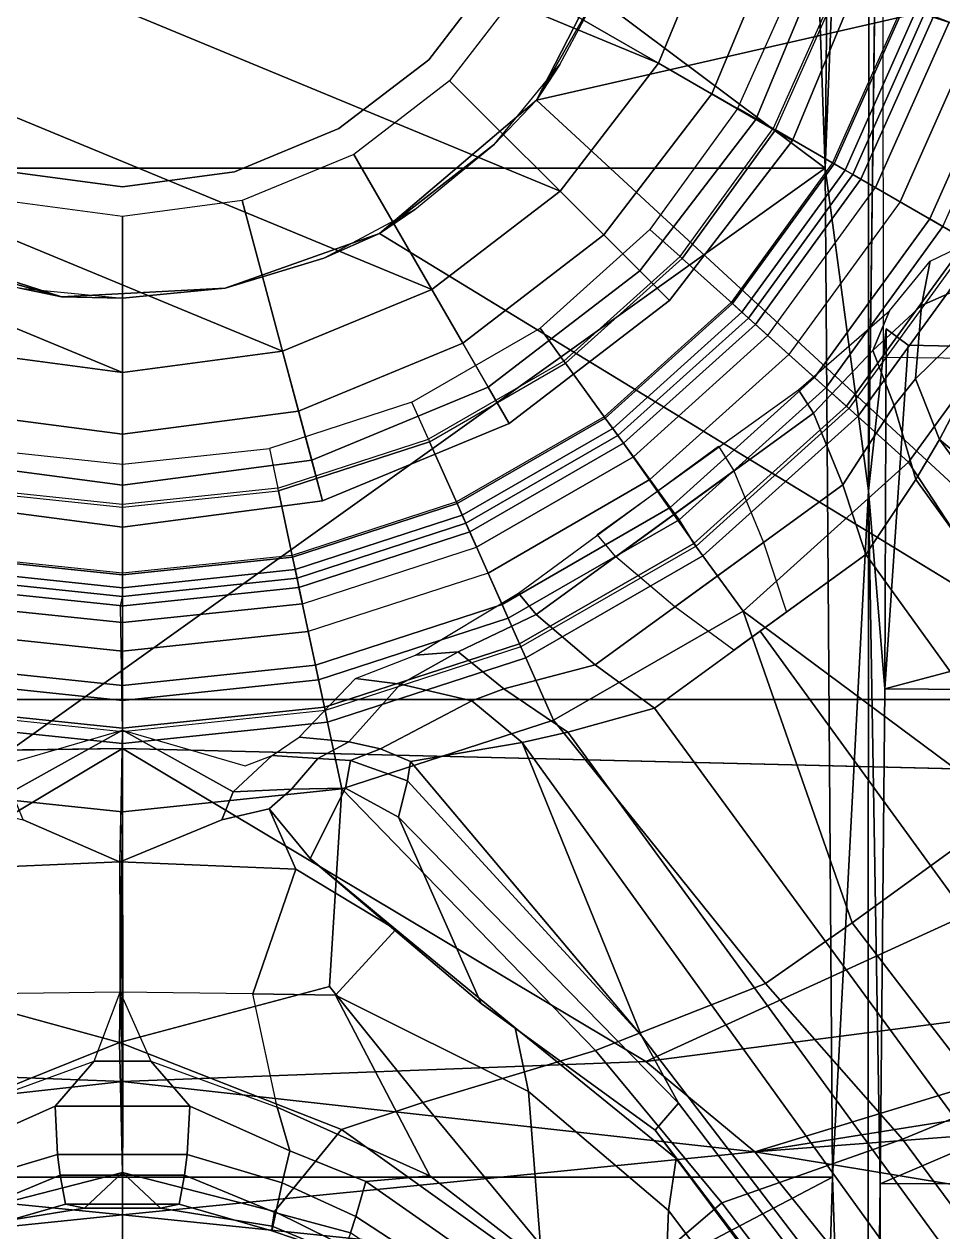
# Model space of a CAD drawing. Extents: x -14.5 to 14.5, y -12.2 to 16.5.
# Drawn here: x -0.133 to 1.108, y -1.997 to -0.365 of the extents above; entities that cross this region are included whole.
import ezdxf

# ---------------------------------------------------------------- set-up
doc = ezdxf.new("R2010")
doc.units = 0
doc.header["$MEASUREMENT"] = 0
for name, color, linetype in [('BASE', 253, 'Continuous'), ('FABRIC', 80, 'Continuous'), ('SEAT-CHASSIS', 253, 'Continuous'), ('SEAT-FRAME', 253, 'Continuous'), ('SHAFT', 253, 'Continuous')]:
    doc.layers.add(name, color=color, linetype=linetype)

msp = doc.modelspace()

# ---------------------------------------------------------------- linework, layer by layer
at = {"layer": 'BASE'}
for points in [[(1.3138, -0.139, 6.4892), (1.2564, -0.4082, 6.4892), (1.0948, -0.3557, 1.6194), (1.1446, -0.1212, 1.6194)], [(0.9125, -0.2965, 1.7922), (0.9646, -0.3134, 1.7922), (0.8787, -0.5063, 1.7922), (0.8313, -0.4789, 1.7922)], [(0.8787, -0.5063, 1.7922), (0.8819, -0.5081, 1.5791), (0.9681, -0.3146, 1.5791), (0.9646, -0.3134, 1.7922)], [(0.9681, -0.3146, 1.5791), (1.0551, -0.3428, 1.5791), (0.9611, -0.5539, 1.5791), (0.8819, -0.5081, 1.5791)], [(1.0725, -0.3457, 8.618), (1.0539, -0.3396, 8.5707), (0.959, -0.5527, 8.5707), (0.976, -0.5625, 8.618)], [(0.9863, -0.5684, 1.5908), (0.9611, -0.5539, 1.5791), (1.0551, -0.3428, 1.5791), (1.0827, -0.3518, 1.5908)], [(1.1164, -0.3627, 8.6376), (1.0725, -0.3457, 8.618), (0.976, -0.5625, 8.618), (1.0169, -0.5861, 8.6376)], [(0.9973, -0.5747, 1.6194), (0.9863, -0.5684, 1.5908), (1.0827, -0.3518, 1.5908), (1.0948, -0.3557, 1.6194)], [(0.9973, -0.5747, 1.6194), (1.0948, -0.3557, 1.6194), (1.2564, -0.4082, 6.4892), (1.1446, -0.6598, 6.4892)], [(1.1528, -0.3746, 8.6376), (1.1164, -0.3627, 8.6376), (1.0169, -0.5861, 8.6376), (1.0501, -0.6052, 8.6376)], [(1.1528, -0.3746, 8.6376), (1.0501, -0.6052, 8.6376), (1.0903, -0.6284, 8.6188), (1.1969, -0.3889, 8.6188)], [(1.1969, -0.3889, 8.6188), (1.0903, -0.6284, 8.6188), (1.1079, -0.6386, 8.5731), (1.2163, -0.3952, 8.5731)], [(0.8787, -0.5063, 1.7922), (0.8313, -0.4789, 1.7922), (0.7123, -0.6426, 1.7922), (0.753, -0.6792, 1.7922)], [(0.7558, -0.6817, 1.5791), (0.753, -0.6792, 1.7922), (0.8787, -0.5063, 1.7922), (0.8819, -0.5081, 1.5791)], [(0.9611, -0.5539, 1.5791), (0.8238, -0.7429, 1.5791), (0.7558, -0.6817, 1.5791), (0.8819, -0.5081, 1.5791)], [(0.976, -0.5625, 8.618), (0.959, -0.5527, 8.5707), (0.822, -0.7413, 8.5707), (0.8365, -0.7544, 8.618)], [(0.8453, -0.7623, 1.5908), (0.8238, -0.7429, 1.5791), (0.9611, -0.5539, 1.5791), (0.9863, -0.5684, 1.5908)], [(1.0169, -0.5861, 8.6376), (0.976, -0.5625, 8.618), (0.8365, -0.7544, 8.618), (0.8717, -0.7861, 8.6376)], [(0.8548, -0.7709, 1.6194), (0.8453, -0.7623, 1.5908), (0.9863, -0.5684, 1.5908), (0.9973, -0.5747, 1.6194)], [(0.9812, -0.8847, 6.4892), (0.8548, -0.7709, 1.6194), (0.9973, -0.5747, 1.6194), (1.1446, -0.6598, 6.4892)], [(1.0169, -0.5861, 8.6376), (1.0501, -0.6052, 8.6376), (0.9001, -0.8116, 8.6376), (0.8717, -0.7861, 8.6376)], [(1.0501, -0.6052, 8.6376), (0.9001, -0.8116, 8.6376), (0.9346, -0.8427, 8.6188), (1.0903, -0.6284, 8.6188)], [(1.0903, -0.6284, 8.6188), (0.9346, -0.8427, 8.6188), (0.9497, -0.8564, 8.5731), (1.1079, -0.6386, 8.5731)], [(0.7123, -0.6426, 1.7922), (0.753, -0.6792, 1.7922), (0.5961, -0.8205, 1.7922), (0.564, -0.7762, 1.7922)], [(1.1405, -0.6574, 7.4967), (1.1079, -0.6386, 8.5731), (0.9497, -0.8564, 8.5731), (0.9777, -0.8815, 7.4967)], [(1.0907, -0.6854, 4.4713), (1.1897, -0.6377, 5.9654), (1.1748, -0.7031, 5.8184), (1.0792, -0.7456, 4.5214)], [(1.1584, -0.6678, 7.4121), (1.1405, -0.6574, 7.4967), (0.9777, -0.8815, 7.4967), (0.9931, -0.8954, 7.4121)], [(1.2382, -0.7139, 7.2603), (1.1584, -0.6678, 7.4121), (0.9931, -0.8954, 7.4121), (1.0616, -0.957, 7.2603)], [(0.5961, -0.8205, 1.7922), (0.5983, -0.8235, 1.5791), (0.7558, -0.6817, 1.5791), (0.753, -0.6792, 1.7922)], [(0.7558, -0.6817, 1.5791), (0.8238, -0.7429, 1.5791), (0.6521, -0.8975, 1.5791), (0.5983, -0.8235, 1.5791)], [(1.0135, -0.8062, 4.3258), (1.0358, -0.7525, 4.3248), (1.0907, -0.6854, 4.4713), (1.0792, -0.7456, 4.5214)], [(1.2382, -0.7139, 7.2603), (1.0616, -0.957, 7.2603), (1.3117, -1.3391, 7.1508), (1.4685, -1.149, 7.1126)], [(1.1748, -0.7031, 5.8184), (1.1708, -0.7468, 5.8356), (1.0709, -0.8444, 4.5476), (1.0792, -0.7456, 4.5214)], [(0.8365, -0.7544, 8.618), (0.822, -0.7413, 8.5707), (0.6507, -0.8956, 8.5707), (0.6622, -0.9114, 8.618)], [(0.6691, -0.921, 1.5908), (0.6521, -0.8975, 1.5791), (0.8238, -0.7429, 1.5791), (0.8453, -0.7623, 1.5908)], [(1.0792, -0.7456, 4.5214), (1.0709, -0.8444, 4.5476), (1.0423, -0.8803, 4.4426), (1.0135, -0.8062, 4.3258)], [(1.1744, -0.7906, 5.8318), (1.1035, -0.9263, 4.5663), (1.0709, -0.8444, 4.5476), (1.1708, -0.7468, 5.8356)], [(0.8717, -0.7861, 8.6376), (0.8365, -0.7544, 8.618), (0.6622, -0.9114, 8.618), (0.69, -0.9497, 8.6376)], [(0.6766, -0.9313, 1.6194), (0.6691, -0.921, 1.5908), (0.8453, -0.7623, 1.5908), (0.8548, -0.7709, 1.6194)], [(0.9132, -0.8591, 4.2047), (1.0358, -0.7525, 4.3248), (1.0135, -0.8062, 4.3258), (0.9331, -0.8908, 4.2679)], [(0.564, -0.7762, 1.7922), (0.5961, -0.8205, 1.7922), (0.4133, -0.9261, 1.7922), (0.391, -0.8761, 1.7922)], [(0.6766, -0.9313, 1.6194), (0.8548, -0.7709, 1.6194), (0.9812, -0.8847, 6.4892), (0.7746, -1.0706, 6.4892)], [(0.9001, -0.8116, 8.6376), (0.8717, -0.7861, 8.6376), (0.69, -0.9497, 8.6376), (0.7124, -0.9806, 8.6376)], [(1.4306, -1.2019, 6.0103), (1.1035, -0.9263, 4.5663), (1.1744, -0.7906, 5.8318), (1.3025, -0.9963, 5.9211)], [(0.9001, -0.8116, 8.6376), (0.7124, -0.9806, 8.6376), (0.7397, -1.0182, 8.6188), (0.9346, -0.8427, 8.6188)], [(1.0423, -0.8803, 4.4426), (0.9731, -0.9875, 4.3635), (0.9331, -0.8908, 4.2679), (1.0135, -0.8062, 4.3258)], [(0.4133, -0.9261, 1.7922), (0.4148, -0.9295, 1.5791), (0.5983, -0.8235, 1.5791), (0.5961, -0.8205, 1.7922)], [(0.5983, -0.8235, 1.5791), (0.6521, -0.8975, 1.5791), (0.452, -1.013, 1.5791), (0.4148, -0.9295, 1.5791)], [(0.9346, -0.8427, 8.6188), (0.7397, -1.0182, 8.6188), (0.7517, -1.0347, 8.5731), (0.9497, -0.8564, 8.5731)], [(1.0713, -0.9806, 4.4404), (1.0423, -0.8803, 4.4426), (1.0709, -0.8444, 4.5476), (1.1035, -0.9263, 4.5663)], [(0.9132, -0.8591, 4.2047), (0.9331, -0.8908, 4.2679), (0.6662, -1.0847, 4.2679), (0.6411, -1.0545, 4.2047)], [(0.9497, -0.8564, 8.5731), (0.7517, -1.0347, 8.5731), (0.7718, -1.0668, 7.4967), (0.9777, -0.8815, 7.4967)], [(0.4133, -0.9261, 1.7922), (0.391, -0.8761, 1.7922), (0.1986, -0.9386, 1.7922), (0.21, -0.9921, 1.7922)], [(0.9731, -0.9875, 4.3635), (1.0423, -0.8803, 4.4426), (1.0713, -0.9806, 4.4404), (1.004, -1.0816, 4.3723)], [(0.6507, -0.8956, 8.5707), (0.451, -1.0108, 8.5707), (0.459, -1.0287, 8.618), (0.6622, -0.9114, 8.618)], [(0.6662, -1.0847, 4.2679), (0.9331, -0.8908, 4.2679), (0.9731, -0.9875, 4.3635), (0.7458, -1.1526, 4.3635)], [(0.9931, -0.8954, 7.4121), (0.9777, -0.8815, 7.4967), (0.7718, -1.0668, 7.4967), (0.784, -1.0836, 7.4121)], [(1.0616, -0.957, 7.2603), (0.9931, -0.8954, 7.4121), (0.784, -1.0836, 7.4121), (0.8382, -1.1582, 7.2603)], [(0.4638, -1.0395, 1.5908), (0.452, -1.013, 1.5791), (0.6521, -0.8975, 1.5791), (0.6691, -0.921, 1.5908)], [(0.6622, -0.9114, 8.618), (0.459, -1.0287, 8.618), (0.4782, -1.0719, 8.6376), (0.69, -0.9497, 8.6376)], [(0.2107, -0.9958, 1.5791), (0.21, -0.9921, 1.7922), (0.4133, -0.9261, 1.7922), (0.4148, -0.9295, 1.5791)], [(0.2107, -0.9958, 1.5791), (0.4148, -0.9295, 1.5791), (0.452, -1.013, 1.5791), (0.2298, -1.0852, 1.5791)], [(0.469, -1.0512, 1.6194), (0.4638, -1.0395, 1.5908), (0.6691, -0.921, 1.5908), (0.6766, -0.9313, 1.6194)], [(1.1035, -0.9263, 4.5663), (8.0242, -10.3827, 3.4417), (7.8863, -10.4, 3.356), (1.0713, -0.9806, 4.4404)], [(1.1035, -0.9263, 4.5663), (1.4306, -1.2019, 6.0103), (6.5103, -8.5689, 4.2331), (8.0242, -10.3827, 3.4417)], [(0, -0.9595, 1.7922), (0, -1.0142, 1.7922), (-0.21, -0.9921, 1.7922), (-0.1986, -0.9386, 1.7922)], [(0.1986, -0.9386, 1.7922), (0.21, -0.9921, 1.7922), (0, -1.0142, 1.7922), (0, -0.9595, 1.7922)], [(0.7746, -1.0706, 6.4892), (0.5382, -1.2065, 6.4892), (0.469, -1.0512, 1.6194), (0.6766, -0.9313, 1.6194)], [(0.8048, -0.9356, 4.2047), (0.8257, -0.9688, 4.2679), (0.5589, -1.1627, 4.2679), (0.5349, -1.134, 4.2047)], [(0.7124, -0.9806, 8.6376), (0.69, -0.9497, 8.6376), (0.4782, -1.0719, 8.6376), (0.4938, -1.1068, 8.6376)], [(1.3117, -1.3391, 7.1508), (1.0616, -0.957, 7.2603), (0.8382, -1.1582, 7.2603), (1.1976, -1.4252, 7.1668)], [(0.8657, -1.0655, 4.3635), (0.6385, -1.2306, 4.3635), (0.5589, -1.1627, 4.2679), (0.8257, -0.9688, 4.2679)], [(-0.21, -0.9921, 1.7922), (-0.2107, -0.9958, 1.5791), (0, -1.0179, 1.5791), (0, -1.0142, 1.7922)], [(0, -1.0142, 1.7922), (0, -1.0179, 1.5791), (0.2107, -0.9958, 1.5791), (0.21, -0.9921, 1.7922)], [(0.7397, -1.0182, 8.6188), (0.7124, -0.9806, 8.6376), (0.4938, -1.1068, 8.6376), (0.5127, -1.1493, 8.6188)], [(0.9731, -0.9875, 4.3635), (1.004, -1.0816, 4.3723), (0.8258, -1.2111, 4.3723), (0.7458, -1.1526, 4.3635)], [(1.004, -1.0816, 4.3723), (1.0713, -0.9806, 4.4404), (7.8863, -10.4, 3.356), (7.7665, -10.4674, 3.3008)], [(0, -1.0179, 1.5791), (0, -1.1094, 1.5791), (-0.2298, -1.0852, 1.5791), (-0.2107, -0.9958, 1.5791)], [(0.2107, -0.9958, 1.5791), (0.2298, -1.0852, 1.5791), (0, -1.1094, 1.5791), (0, -1.0179, 1.5791)], [(0.451, -1.0108, 8.5707), (0.2293, -1.0829, 8.5707), (0.2333, -1.102, 8.618), (0.459, -1.0287, 8.618)], [(0.2358, -1.1136, 1.5908), (0.2298, -1.0852, 1.5791), (0.452, -1.013, 1.5791), (0.4638, -1.0395, 1.5908)], [(0.7517, -1.0347, 8.5731), (0.7397, -1.0182, 8.6188), (0.5127, -1.1493, 8.6188), (0.521, -1.1679, 8.5731)], [(0.459, -1.0287, 8.618), (0.2333, -1.102, 8.618), (0.2432, -1.1483, 8.6376), (0.4782, -1.0719, 8.6376)], [(0.2384, -1.1261, 1.6194), (0.2358, -1.1136, 1.5908), (0.4638, -1.0395, 1.5908), (0.469, -1.0512, 1.6194)], [(0.5362, -1.2022, 7.4967), (0.7718, -1.0668, 7.4967), (0.7517, -1.0347, 8.5731), (0.521, -1.1679, 8.5731)], [(0.2738, -1.2924, 6.4892), (0.2384, -1.1261, 1.6194), (0.469, -1.0512, 1.6194), (0.5382, -1.2065, 6.4892)], [(0.4782, -1.0719, 8.6376), (0.4938, -1.1068, 8.6376), (0.2511, -1.1857, 8.6376), (0.2432, -1.1483, 8.6376)], [(0.784, -1.0836, 7.4121), (0.7718, -1.0668, 7.4967), (0.5362, -1.2022, 7.4967), (0.5447, -1.2211, 7.4121)], [(0.8657, -1.0655, 4.3635), (0.8967, -1.1596, 4.3723), (0.7184, -1.2891, 4.3723), (0.6385, -1.2306, 4.3635)], [(-0.2358, -1.1136, 1.5908), (-0.2298, -1.0852, 1.5791), (0, -1.1094, 1.5791), (0, -1.1384, 1.5908)], [(0, -1.1268, 8.618), (0, -1.107, 8.5707), (-0.2293, -1.0829, 8.5707), (-0.2333, -1.102, 8.618)], [(0.2293, -1.0829, 8.5707), (0, -1.107, 8.5707), (0, -1.1268, 8.618), (0.2333, -1.102, 8.618)], [(0, -1.1384, 1.5908), (0, -1.1094, 1.5791), (0.2298, -1.0852, 1.5791), (0.2358, -1.1136, 1.5908)], [(0.8382, -1.1582, 7.2603), (0.784, -1.0836, 7.4121), (0.5447, -1.2211, 7.4121), (0.5822, -1.3054, 7.2603)], [(1.004, -1.0816, 4.3723), (7.7665, -10.4674, 3.3008), (7.6639, -10.5484, 3.2861), (0.8612, -1.1854, 4.3723)], [(0, -1.1738, 8.6376), (0, -1.1268, 8.618), (-0.2333, -1.102, 8.618), (-0.2432, -1.1483, 8.6376)], [(0.2333, -1.102, 8.618), (0, -1.1268, 8.618), (0, -1.1738, 8.6376), (0.2432, -1.1483, 8.6376)], [(0.5127, -1.1493, 8.6188), (0.4938, -1.1068, 8.6376), (0.2511, -1.1857, 8.6376), (0.2608, -1.2311, 8.6188)], [(-0.2384, -1.1261, 1.6194), (-0.2358, -1.1136, 1.5908), (0, -1.1384, 1.5908), (0, -1.1511, 1.6194)], [(-0.0026, -1.1514, 1.6194), (0, -1.1384, 1.5908), (0.2358, -1.1136, 1.5908), (0.2384, -1.1261, 1.6194)], [(-0.2384, -1.1261, 1.6194), (0, -1.1511, 1.6194), (0, -1.3211, 6.4892), (-0.2738, -1.2924, 6.4892)], [(0.2738, -1.2924, 6.4892), (0, -1.3211, 6.4892), (-0.0026, -1.1514, 1.6194), (0.2384, -1.1261, 1.6194)], [(0.5589, -1.1627, 4.2679), (0.4535, -1.213, 4.3258), (0.3956, -1.2176, 4.3248), (0.5349, -1.134, 4.2047)], [(0, -1.2121, 8.6376), (0, -1.1738, 8.6376), (-0.2432, -1.1483, 8.6376), (-0.2511, -1.1857, 8.6376)], [(0.2511, -1.1857, 8.6376), (0.2432, -1.1483, 8.6376), (0, -1.1738, 8.6376), (0, -1.2121, 8.6376)], [(0.521, -1.1679, 8.5731), (0.5127, -1.1493, 8.6188), (0.2608, -1.2311, 8.6188), (0.265, -1.251, 8.5731)], [(0.9854, -1.5794, 7.1668), (0.8382, -1.1582, 7.2603), (0.5822, -1.3054, 7.2603), (0.8683, -1.6613, 7.1508)], [(0.8382, -1.1582, 7.2603), (0.9854, -1.5794, 7.1668), (1.1976, -1.4252, 7.1668), (0.8382, -1.1582, 7.2603)], [(0.5362, -1.2022, 7.4967), (0.521, -1.1679, 8.5731), (0.265, -1.251, 8.5731), (0.2728, -1.2878, 7.4967)], [(0.4535, -1.213, 4.3258), (0.5589, -1.1627, 4.2679), (0.6385, -1.2306, 4.3635), (0.5151, -1.2633, 4.4426)], [(0, -1.2121, 8.6376), (-0.2511, -1.1857, 8.6376), (-0.2608, -1.2311, 8.6188), (0, -1.2585, 8.6188)], [(0.2608, -1.2311, 8.6188), (0.2511, -1.1857, 8.6376), (0, -1.2121, 8.6376), (0, -1.2585, 8.6188)], [(0.8612, -1.1854, 4.3723), (7.6639, -10.5484, 3.2861), (7.5551, -10.621, 3.3008), (0.7184, -1.2891, 4.3723)], [(0.5447, -1.2211, 7.4121), (0.5362, -1.2022, 7.4967), (0.2728, -1.2878, 7.4967), (0.2771, -1.3081, 7.4121)], [(0.5822, -1.3054, 7.2603), (0.5447, -1.2211, 7.4121), (0.2771, -1.3081, 7.4121), (0.2963, -1.3982, 7.2603)], [(0.3756, -1.2568, 4.5214), (0.3148, -1.2491, 4.4713), (0.3956, -1.2176, 4.3248), (0.4535, -1.213, 4.3258)], [(0.4535, -1.213, 4.3258), (0.5151, -1.2633, 4.4426), (0.4721, -1.2794, 4.5476), (0.3756, -1.2568, 4.5214)], [(0, -1.2585, 8.6188), (-0.2608, -1.2311, 8.6188), (-0.265, -1.251, 8.5731), (0, -1.2789, 8.5731)], [(0.265, -1.251, 8.5731), (0.2608, -1.2311, 8.6188), (0, -1.2585, 8.6188), (0, -1.2789, 8.5731)], [(0.7184, -1.2891, 4.3723), (0.6016, -1.3219, 4.4404), (0.5151, -1.2633, 4.4426), (0.6385, -1.2306, 4.3635)], [(0, -1.2789, 8.5731), (-0.265, -1.251, 8.5731), (-0.2728, -1.2878, 7.4967), (0, -1.3165, 7.4967)], [(0, -1.3165, 7.4967), (0.2728, -1.2878, 7.4967), (0.265, -1.251, 8.5731), (0, -1.2789, 8.5731)], [(0.3756, -1.2568, 4.5214), (0.3056, -1.3346, 5.8184), (0.2389, -1.3285, 5.9654), (0.3148, -1.2491, 4.4713)], [(0.3756, -1.2568, 4.5214), (0.4721, -1.2794, 4.5476), (0.3484, -1.3442, 5.8356), (0.3056, -1.3346, 5.8184)], [(0.54, -1.3357, 4.5663), (0.4721, -1.2794, 4.5476), (0.5151, -1.2633, 4.4426), (0.6016, -1.3219, 4.4404)], [(0, -1.3372, 7.4121), (0, -1.3165, 7.4967), (-0.2728, -1.2878, 7.4967), (-0.2771, -1.3081, 7.4121)], [(0.2771, -1.3081, 7.4121), (0.2728, -1.2878, 7.4967), (0, -1.3165, 7.4967), (0, -1.3372, 7.4121)], [(0.3484, -1.3442, 5.8356), (0.4721, -1.2794, 4.5476), (0.54, -1.3357, 4.5663), (0.389, -1.3613, 5.8318)], [(0.6016, -1.3219, 4.4404), (0.7184, -1.2891, 4.3723), (7.5551, -10.621, 3.3008), (7.454, -10.7141, 3.356)], [(-0.2771, -1.3081, 7.4121), (-0.2963, -1.3982, 7.2603), (0, -1.4294, 7.2603), (0, -1.3372, 7.4121)], [(0, -1.3191, 6.4326), (-0.1495, -1.4023, 6.4998), (-0.2022, -1.3531, 6.3257), (-0.1657, -1.367, 6.3886)], [(-0.0041, -1.4968, 6.6877), (-0.1341, -1.44, 6.5743), (-0.1495, -1.4023, 6.4998), (0, -1.3191, 6.4326)], [(0, -1.3191, 6.4326), (0.1495, -1.4023, 6.4998), (0.1341, -1.44, 6.5743), (-0.0028, -1.4968, 6.6877)], [(0.2963, -1.3982, 7.2603), (0.2771, -1.3081, 7.4121), (0, -1.3372, 7.4121), (0, -1.4294, 7.2603)], [(0.1657, -1.367, 6.3886), (0.2022, -1.3531, 6.3257), (0.1495, -1.4023, 6.4998), (0, -1.3191, 6.4326)], [(0.639, -1.7517, 7.1126), (0.8683, -1.6613, 7.1508), (0.5822, -1.3054, 7.2603), (0.2963, -1.3982, 7.2603)], [(0.2638, -1.3571, 6.243), (0.2022, -1.3531, 6.3257), (0.2389, -1.3285, 5.9654), (0.3056, -1.3346, 5.8184)], [(0.2638, -1.3571, 6.243), (0.3056, -1.3346, 5.8184), (0.3484, -1.3442, 5.8356), (0.308, -1.3598, 6.2121)], [(0.545, -1.5466, 5.9211), (0.389, -1.3613, 5.8318), (0.54, -1.3357, 4.5663), (0.701, -1.732, 6.0103)], [(0.6016, -1.3219, 4.4404), (7.454, -10.7141, 3.356), (7.395, -10.8399, 3.4417), (0.54, -1.3357, 4.5663)], [(0.701, -1.732, 6.0103), (0.54, -1.3357, 4.5663), (7.395, -10.8399, 3.4417), (6.1377, -8.8396, 4.2331)], [(0.2022, -1.3531, 6.3257), (0.2638, -1.3571, 6.243), (0.2285, -1.3985, 6.4631), (0.1495, -1.4023, 6.4998)], [(0.3849, -1.3875, 6.148), (0.308, -1.3598, 6.2121), (0.3484, -1.3442, 5.8356), (0.389, -1.3613, 5.8318)], [(0.308, -1.3598, 6.2121), (0.3014, -1.3974, 6.406), (0.2285, -1.3985, 6.4631), (0.2638, -1.3571, 6.243)], [(0.308, -1.3598, 6.2121), (0.3849, -1.3875, 6.148), (0.3729, -1.4365, 6.3801), (0.3014, -1.3974, 6.406)], [(0.701, -1.732, 6.0103), (0.3849, -1.3875, 6.148), (0.389, -1.3613, 5.8318)], [(0, -1.4294, 7.2603), (-0.2963, -1.3982, 7.2603), (-0.2799, -1.6651, 7.1224), (-0.0041, -1.7407, 7.0608)], [(-0.0041, -1.7407, 7.0608), (0.2799, -1.6651, 7.1224), (0.2963, -1.3982, 7.2603), (0, -1.4294, 7.2603)], [(0.1341, -1.44, 6.5743), (0.1495, -1.4023, 6.4998), (0.2285, -1.3985, 6.4631), (0.1984, -1.4252, 6.5287)], [(0.1984, -1.4252, 6.5287), (0.2285, -1.3985, 6.4631), (0.3014, -1.3974, 6.406), (0.2537, -1.4925, 6.5611)], [(0.3729, -1.4365, 6.3801), (0.4844, -1.6882, 6.4327), (0.2537, -1.4925, 6.5611), (0.3014, -1.3974, 6.406)], [(0.639, -1.7517, 7.1126), (0.2963, -1.3982, 7.2603), (0.2799, -1.6651, 7.1224), (0.4055, -1.822, 7.0473)], [(0.701, -1.732, 6.0103), (0.7511, -1.8229, 6.2321), (0.3729, -1.4365, 6.3801), (0.3849, -1.3875, 6.148)], [(-0.0041, -1.4968, 6.6877), (-0.2344, -1.5069, 6.6622), (-0.1984, -1.4252, 6.5287), (-0.1341, -1.44, 6.5743)], [(0.1341, -1.44, 6.5743), (0.1984, -1.4252, 6.5287), (0.2344, -1.5069, 6.6622), (-0.0028, -1.4968, 6.6877)], [(0.1984, -1.4252, 6.5287), (0.2537, -1.4925, 6.5611), (0.3692, -1.5883, 6.637), (0.2344, -1.5069, 6.6622)], [(1.1976, -1.4252, 7.1668), (0.9854, -1.5794, 7.1668), (1.1724, -1.8225, 7.0973), (1.371, -1.6782, 7.0973)], [(0.3729, -1.4365, 6.3801), (0.7511, -1.8229, 6.2321), (0.7195, -1.8594, 6.3732), (0.4844, -1.6882, 6.4327)], [(-0.0041, -1.4968, 6.6877), (-0.0028, -1.673, 6.6776), (-0.176, -1.6754, 6.6714), (-0.2344, -1.5069, 6.6622)], [(0.2344, -1.5069, 6.6622), (0.176, -1.6754, 6.6714), (-0.0028, -1.673, 6.6776), (-0.0028, -1.4968, 6.6877)], [(0.4844, -1.6882, 6.4327), (0.5305, -1.721, 6.5593), (0.3692, -1.5883, 6.637), (0.2537, -1.4925, 6.5611)], [(0.2344, -1.5069, 6.6622), (0.3692, -1.5883, 6.637), (0.2877, -1.6768, 6.658), (0.176, -1.6754, 6.6714)], [(0.8683, -1.6613, 7.1508), (1.0534, -1.8716, 7.085), (1.1724, -1.8225, 7.0973), (0.9854, -1.5794, 7.1668)], [(0.5305, -1.721, 6.5593), (0.5483, -1.807, 6.5896), (0.2877, -1.6768, 6.658), (0.3692, -1.5883, 6.637)], [(0.8683, -1.6613, 7.1508), (0.639, -1.7517, 7.1126), (0.8096, -1.9576, 7.0339), (1.0534, -1.8716, 7.085)], [(-0.2799, -1.6651, 7.1224), (-0.4055, -1.822, 7.0473), (-0.2959, -1.8584, 7.0036), (-0.0041, -1.7407, 7.0608)], [(-0.0383, -1.7661, 6.6509), (-0.0028, -1.673, 6.6776), (-0.176, -1.6754, 6.6714), (-0.2088, -1.8281, 6.638)], [(-0.0383, -1.7661, 6.6509), (-0.0383, -1.7661, 6.6509), (-0.0028, -1.673, 6.6776), (0, -1.7661, 6.6509)], [(-0.0041, -1.7407, 7.0608), (0.2959, -1.8584, 7.0036), (0.4055, -1.822, 7.0473), (0.2799, -1.6651, 7.1224)], [(0.2088, -1.8281, 6.638), (0.176, -1.6754, 6.6714), (-0.0028, -1.673, 6.6776), (0.0383, -1.7661, 6.6509)], [(0, -1.7661, 6.6509), (-0.0028, -1.673, 6.6776), (0.0383, -1.7661, 6.6509)], [(0.2877, -1.6768, 6.658), (0.415, -1.9208, 6.6151), (0.2088, -1.8281, 6.638), (0.176, -1.6754, 6.6714)], [(0.2877, -1.6768, 6.658), (0.5483, -1.807, 6.5896), (0.5665, -2.038, 6.5882), (0.415, -1.9208, 6.6151)], [(0.5305, -1.721, 6.5593), (0.4844, -1.6882, 6.4327), (0.7195, -1.8594, 6.3732), (0.7479, -1.8974, 6.5155)], [(0.5305, -1.721, 6.5593), (0.7479, -1.8974, 6.5155), (0.7376, -1.9678, 6.5345), (0.5483, -1.807, 6.5896)], [(-0.2959, -1.8584, 7.0036), (-0.2053, -1.9694, 6.8876), (0, -1.9164, 6.9237), (-0.0041, -1.7407, 7.0608)], [(-0.0041, -1.7407, 7.0608), (0, -1.9164, 6.9237), (0.2053, -1.9694, 6.8876), (0.2959, -1.8584, 7.0036)], [(0.701, -1.732, 6.0103), (6.1377, -8.8396, 4.2331), (6.122, -8.8804, 4.4356), (0.7511, -1.8229, 6.2321)], [(0.4055, -1.822, 7.0473), (0.6389, -2.1037, 6.9168), (0.8096, -1.9576, 7.0339), (0.639, -1.7517, 7.1126)], [(-0.0909, -1.8269, 6.6469), (-0.2261, -1.8872, 6.6442), (-0.2088, -1.8281, 6.638), (-0.0383, -1.7661, 6.6509)], [(0, -1.8269, 6.6469), (-0.0909, -1.8269, 6.6469), (-0.0383, -1.7661, 6.6509), (0, -1.7661, 6.6509)], [(0, -1.7661, 6.6509), (0.0383, -1.7661, 6.6509), (0.0909, -1.8269, 6.6469), (0, -1.8269, 6.6469)], [(0.0383, -1.7661, 6.6509), (0.2088, -1.8281, 6.638), (0.2261, -1.8872, 6.6442), (0.0909, -1.8269, 6.6469)], [(0.5483, -1.807, 6.5896), (0.7376, -1.9678, 6.5345), (0.7292, -2.1689, 6.5461), (0.5665, -2.038, 6.5882)], [(-0.0875, -1.8923, 6.6704), (-0.2157, -1.9306, 6.6676), (-0.2261, -1.8872, 6.6442), (-0.0909, -1.8269, 6.6469)], [(-0.0875, -1.8923, 6.6704), (-0.0909, -1.8269, 6.6469), (0, -1.8269, 6.6469), (0, -1.8923, 6.6704)], [(0, -1.8923, 6.6704), (0, -1.8269, 6.6469), (0.0909, -1.8269, 6.6469), (0.0875, -1.8923, 6.6704)], [(0.0909, -1.8269, 6.6469), (0.2261, -1.8872, 6.6442), (0.2157, -1.9306, 6.6676), (0.0875, -1.8923, 6.6704)], [(0.4055, -1.822, 7.0473), (0.2959, -1.8584, 7.0036), (0.6389, -2.1037, 6.9168)], [(0.7195, -1.8594, 6.3732), (0.7511, -1.8229, 6.2321), (6.122, -8.8804, 4.4356), (6.0894, -8.9245, 4.5612)], [(1.1724, -1.8225, 7.0973), (1.0534, -1.8716, 7.085), (8.2543, -11.5937, 4.4344), (8.3749, -11.5281, 4.4405)], [(0.415, -1.9208, 6.6151), (0.3288, -1.9286, 6.6362), (0.2261, -1.8872, 6.6442), (0.2088, -1.8281, 6.638)], [(0.2053, -1.9694, 6.8876), (0.5632, -2.146, 6.858), (0.6389, -2.1037, 6.9168), (0.2959, -1.8584, 7.0036)], [(0.7195, -1.8594, 6.3732), (6.0894, -8.9245, 4.5612), (6.0175, -8.9605, 4.6754), (0.7479, -1.8974, 6.5155)], [(1.0534, -1.8716, 7.085), (0.8096, -1.9576, 7.0339), (8.1873, -11.6883, 4.3934), (8.2543, -11.5937, 4.4344)], [(-0.0875, -1.8923, 6.6704), (-0.0839, -1.9201, 6.6925), (-0.2071, -1.9708, 6.7099), (-0.2157, -1.9306, 6.6676)], [(0, -1.9201, 6.6925), (-0.0839, -1.9201, 6.6925), (-0.0875, -1.8923, 6.6704), (0, -1.8923, 6.6704)], [(0, -1.8923, 6.6704), (0.0875, -1.8923, 6.6704), (0.0839, -1.9201, 6.6925), (0, -1.9201, 6.6925)], [(0.2157, -1.9306, 6.6676), (0.2071, -1.9708, 6.7099), (0.0839, -1.9201, 6.6925), (0.0875, -1.8923, 6.6704)], [(0.3288, -1.9286, 6.6362), (0.3154, -1.9759, 6.665), (0.2157, -1.9306, 6.6676), (0.2261, -1.8872, 6.6442)], [(0.7479, -1.8974, 6.5155), (5.1691, -7.8233, 4.9717), (5.2247, -7.9367, 4.9948), (0.7376, -1.9678, 6.5345)], [(-0.0767, -1.9594, 6.7578), (-0.2018, -1.9951, 6.7811), (-0.2071, -1.9708, 6.7099), (-0.0839, -1.9201, 6.6925)], [(0, -1.9164, 6.9237), (-0.2053, -1.9694, 6.8876), (-0.2023, -1.9889, 6.8456), (-0.0513, -1.9647, 6.825)], [(0, -1.9201, 6.6925), (0, -1.9594, 6.7578), (-0.0767, -1.9594, 6.7578), (-0.0839, -1.9201, 6.6925)], [(0, -1.9164, 6.9237), (-0.0513, -1.9647, 6.825), (0, -1.9647, 6.825), (0, -1.9164, 6.9237)], [(0.0513, -1.9647, 6.825), (0.2023, -1.9889, 6.8456), (0.2053, -1.9694, 6.8876), (0, -1.9164, 6.9237)], [(0, -1.9164, 6.9237), (0, -1.9647, 6.825), (0.0513, -1.9647, 6.825), (0, -1.9164, 6.9237)], [(0, -1.9594, 6.7578), (0, -1.9201, 6.6925), (0.0839, -1.9201, 6.6925), (0.0767, -1.9594, 6.7578)], [(0.0839, -1.9201, 6.6925), (0.2071, -1.9708, 6.7099), (0.2018, -1.9951, 6.7811), (0.0767, -1.9594, 6.7578)], [(0.415, -1.9208, 6.6151), (0.5665, -2.038, 6.5882), (0.539, -2.0761, 6.605), (0.3288, -1.9286, 6.6362)], [(0.2157, -1.9306, 6.6676), (0.3154, -1.9759, 6.665), (0.308, -1.9982, 6.6848), (0.2071, -1.9708, 6.7099)], [(0.3288, -1.9286, 6.6362), (0.539, -2.0761, 6.605), (0.4929, -2.0923, 6.6425), (0.3154, -1.9759, 6.665)], [(-0.0767, -1.9594, 6.7578), (-0.0513, -1.9647, 6.825), (-0.2023, -1.9889, 6.8456), (-0.2018, -1.9951, 6.7811)], [(0, -1.9647, 6.825), (-0.0513, -1.9647, 6.825), (-0.0767, -1.9594, 6.7578), (0, -1.9594, 6.7578)], [(0, -1.9594, 6.7578), (0.0767, -1.9594, 6.7578), (0.0513, -1.9647, 6.825), (0, -1.9647, 6.825)], [(0.2018, -1.9951, 6.7811), (0.2023, -1.9889, 6.8456), (0.0513, -1.9647, 6.825), (0.0767, -1.9594, 6.7578)], [(0.308, -1.9982, 6.6848), (0.2975, -2.0277, 6.7529), (0.2018, -1.9951, 6.7811), (0.2071, -1.9708, 6.7099)], [(0.2053, -1.9694, 6.8876), (0.2023, -1.9889, 6.8456), (0.3944, -2.0692, 6.831), (0.5632, -2.146, 6.858)], [(0.6389, -2.1037, 6.9168), (7.8059, -11.3448, 4.4664), (8.1873, -11.6883, 4.3934), (0.8096, -1.9576, 7.0339)], [(0.7292, -2.1689, 6.5461), (0.7376, -1.9678, 6.5345), (5.2247, -7.9367, 4.9948), (5.4895, -8.4178, 4.902)], [(0.2018, -1.9951, 6.7811), (0.2975, -2.0277, 6.7529), (0.3944, -2.0692, 6.831), (0.2023, -1.9889, 6.8456)], [(0.4929, -2.0923, 6.6425), (0.5048, -2.1321, 6.674), (0.308, -1.9982, 6.6848), (0.3154, -1.9759, 6.665)]]:
    msp.add_3dface(points, dxfattribs=at)
at = {"layer": 'FABRIC'}
for points in [[(-9.1419, -0.2199, 20), (-9.1418, -1.2775, 20.0683), (9.1418, -1.2775, 20.0683), (9.1419, -0.2199, 20)], [(-9.075, -2.9726, 20.0998), (9.075, -2.9726, 20.0998), (9.1418, -1.2775, 20.0683), (-9.1418, -1.2775, 20.0683)]]:
    msp.add_3dface(points, dxfattribs=at)
at = {"layer": 'SEAT-CHASSIS'}
for points in [[(0.5594, -0.468, 12.0609), (0.6564, -0.297, 13.4209), (0.6863, -0.2202, 12.0609)], [(1.327, -0.2924, 12.0579), (0.5594, -0.468, 12.0609), (0.6863, -0.2202, 12.0609)], [(1.5485, -1.3815, 12.058), (0.5594, -0.468, 12.0609), (1.327, -0.2924, 12.0579)], [(0.5594, -0.468, 12.0609), (0.5907, -0.4198, 13.4209), (0.6564, -0.297, 13.4209)], [(0.5594, -0.468, 12.0609), (0.5024, -0.5274, 13.4209), (0.5907, -0.4198, 13.4209)], [(0.3473, -0.6483, 12.0609), (0.5024, -0.5274, 13.4209), (0.5594, -0.468, 12.0609)], [(0.3473, -0.6483, 12.0609), (0.5594, -0.468, 12.0609), (1.5485, -1.3815, 12.058)], [(0.3473, -0.6483, 12.0609), (0.3947, -0.6158, 13.4209), (0.5024, -0.5274, 13.4209)], [(0.3473, -0.6483, 12.0609), (0.2719, -0.6814, 13.4209), (0.3947, -0.6158, 13.4209)], [(-0.0824, -0.7338, 12.0609), (-0.3473, -0.6483, 12.0609), (-0.2719, -0.6814, 13.4209)], [(0.2719, -0.6814, 13.4209), (0.3473, -0.6483, 12.0609), (0.1386, -0.7219, 12.0609)], [(-0.2719, -0.6814, 13.4209), (-0.1386, -0.7219, 13.4209), (-0.0824, -0.7338, 12.0609)], [(-0.1386, -0.7219, 13.4209), (0, -0.7355, 13.4209), (-0.0824, -0.7338, 12.0609)], [(0.1386, -0.7219, 12.0609), (-0.0824, -0.7338, 12.0609), (0, -0.7355, 13.4209)], [(0, -1.3436, 12.0609), (-0.7067, -1.7668, 12.0559), (-1.5449, -1.3671, 12.0582)], [(0, -1.3436, 12.0609), (0.0005, -1.7934, 12.0562), (-0.7067, -1.7668, 12.0559)], [(0.7067, -1.7668, 12.0559), (-0.0005, -1.7934, 12.0562), (0, -1.3436, 12.0609)], [(1.5485, -1.3815, 12.058), (0.7067, -1.7668, 12.0559), (0, -1.3436, 12.0609)], [(1.6546, -1.6435, 12.055), (0.7067, -1.7668, 12.0559), (1.5485, -1.3815, 12.058)], [(1.6546, -1.6435, 12.055), (0.8541, -1.8887, 12.0242), (0.7067, -1.7668, 12.0559)], [(1.6546, -1.6435, 12.055), (1.795, -1.7386, 12.0104), (0.8541, -1.8887, 12.0242)], [(1.9265, -1.8063, 11.9811), (0.8541, -1.8887, 12.0242), (1.795, -1.7386, 12.0104)], [(-0.8541, -1.8887, 12.0242), (-0.7067, -1.7668, 12.0559), (0.0005, -1.7934, 12.0562)], [(-0.0005, -1.7934, 12.0562), (0.7067, -1.7668, 12.0559), (0.8541, -1.8887, 12.0242)], [(-0.8541, -1.8887, 12.0242), (0.0005, -1.7934, 12.0562), (0, -1.9739, 12.0244)], [(0, -1.9739, 12.0244), (-0.0005, -1.7934, 12.0562), (0.8541, -1.8887, 12.0242)], [(1.9572, -2.0711, 11.9291), (0.8541, -1.8887, 12.0242), (1.9265, -1.8063, 11.9811)], [(-0.8541, -1.8887, 12.0242), (0, -1.9739, 12.0244), (-1.0056, -2.0772, 11.9923)], [(1.0056, -2.0772, 11.9923), (0, -1.9739, 12.0244), (0.8541, -1.8887, 12.0242)], [(1.0056, -2.0772, 11.9923), (0.8541, -1.8887, 12.0242), (1.9572, -2.0711, 11.9291)], [(-1.0056, -2.0772, 11.9923), (0, -1.9739, 12.0244), (0, -2.2223, 12.0144)], [(0, -2.2223, 12.0144), (0, -1.9739, 12.0244), (1.0056, -2.0772, 11.9923)]]:
    msp.add_3dface(points, dxfattribs=at)
for points, invisible_edges in [([(-0.3473, -0.6483, 12.0609), (0, -1.3436, 12.0609), (-1.5449, -1.3671, 12.0582)], 1), ([(-0.0824, -0.7338, 12.0609), (0, -1.3436, 12.0609), (-0.3473, -0.6483, 12.0609)], 3), ([(1.5485, -1.3815, 12.058), (0, -1.3436, 12.0609), (0.3473, -0.6483, 12.0609)], 2), ([(0.3473, -0.6483, 12.0609), (0, -1.3436, 12.0609), (0.1386, -0.7219, 12.0609)], 3), ([(0.1386, -0.7219, 12.0609), (0.1386, -0.7219, 13.4209), (0.2719, -0.6814, 13.4209)], 1), ([(-0.0824, -0.7338, 12.0609), (0.1386, -0.7219, 12.0609), (0, -1.3436, 12.0609)], 14), ([(0.1386, -0.7219, 12.0609), (0, -0.7355, 13.4209), (0.1386, -0.7219, 13.4209)], 12)]:
    msp.add_3dface(points, dxfattribs=dict(at, invisible_edges=invisible_edges))
at = {"layer": 'SEAT-FRAME'}
for points in [[(1.0086, 0.9376, 15.4622), (0.949, -0.5599, 15.6171), (1.0076, -0.9959, 15.5551)], [(0.949, -0.5599, 15.6171), (1.0086, 0.9376, 15.4622), (0.9618, 0.716, 15.5453)], [(1.0076, -0.9959, 15.5551), (1.0271, 0.5459, 14.9724), (1.0086, 0.9376, 15.4622)], [(-0.9005, 0.8228, 15.5457), (-0.949, -0.5599, 15.6171), (0.949, -0.5599, 15.6171)], [(0.9005, 0.8228, 15.5457), (-0.9005, 0.8228, 15.5457), (0.949, -0.5599, 15.6171)], [(0.949, -0.5599, 15.6171), (0.9618, 0.716, 15.5453), (0.9005, 0.8228, 15.5457)], [(0.949, -0.5599, 15.6171), (-0.9588, -1.923, 15.603), (0.9588, -1.923, 15.603)], [(-0.9588, -1.923, 15.603), (0.949, -0.5599, 15.6171), (-0.949, -0.5599, 15.6171)], [(0.9588, -1.923, 15.603), (1.0076, -0.9959, 15.5551), (0.949, -0.5599, 15.6171)], [(1.0076, -0.9959, 15.5551), (1.0296, -1.263, 15.2634), (1.0313, -0.7771, 15.0452)], [(1.0612, -0.7991, 15.0371), (2.646, -0.8338, 15.0105), (1.0276, -0.8156, 14.9808), (1.0313, -0.7771, 15.0452)], [(1.0612, -0.7991, 15.0371), (1.0313, -0.7771, 15.0452), (1.0296, -1.263, 15.2634)], [(1.0612, -0.7991, 15.0371), (1.0296, -1.263, 15.2634), (2.646, -0.8338, 15.0105)], [(2.5589, -1.2747, 15.2207), (2.646, -0.8338, 15.0105), (1.0296, -1.263, 15.2634)], [(1.0064, -3.3491, 15.4556), (1.0076, -0.9959, 15.5551), (0.9588, -1.923, 15.603)], [(1.0064, -3.3491, 15.4556), (1.0233, -1.9318, 15.4038), (1.0076, -0.9959, 15.5551)], [(1.0076, -0.9959, 15.5551), (1.0233, -1.9318, 15.4038), (1.0296, -1.263, 15.2634)], [(1.0296, -1.263, 15.2634), (1.0233, -1.9318, 15.4038), (2.5589, -1.2747, 15.2207)], [(2.5096, -1.9299, 15.3553), (2.5589, -1.2747, 15.2207), (1.0233, -1.9318, 15.4038)], [(-0.9288, -2.915, 15.5538), (0.9588, -1.923, 15.603), (-0.9588, -1.923, 15.603)], [(-0.9288, -2.915, 15.5538), (0.9288, -2.915, 15.5538), (0.9588, -1.923, 15.603)], [(1.0064, -3.3491, 15.4556), (0.9588, -1.923, 15.603), (0.9288, -2.915, 15.5538)], [(1.0233, -1.9318, 15.4038), (1.0064, -3.3491, 15.4556), (1.0226, -2.8931, 15.3635)], [(3.975, -2.1868, 15.2753), (2.5096, -1.9299, 15.3553), (1.0226, -2.8931, 15.3635)], [(1.0226, -2.8931, 15.3635), (2.5096, -1.9299, 15.3553), (1.0233, -1.9318, 15.4038)]]:
    msp.add_3dface(points, dxfattribs=at)
at = {"layer": 'SEAT-FRAME', "invisible_edges": 1}
for points in [[(1.0313, -0.7771, 15.0452), (1.0271, 0.5459, 14.9724), (1.0076, -0.9959, 15.5551)], [(1.0271, 0.5459, 14.9724), (1.0313, -0.7771, 15.0452), (1.0276, -0.8156, 14.9808)]]:
    msp.add_3dface(points, dxfattribs=at)
at = {"layer": 'SHAFT'}
for points in [[(0.7238, -0.4179, 0.759), (-0.8073, 0.2163, 0.759), (-0.7238, 0.4179, 0.759), (0.8073, -0.2163, 0.759)], [(0.7238, -0.4179, 0.759), (0.591, -0.591, 0.759), (-0.8358, 0, 0.759), (-0.8073, 0.2163, 0.759)], [(0.4179, -0.7238, 0.759), (-0.8073, -0.2163, 0.759), (-0.8358, 0, 0.759), (0.591, -0.591, 0.759)], [(0.6037, -0.1618, 8.7828), (0.5413, -0.3125, 8.7828), (0.7962, -0.4597, 8.7828), (0.8881, -0.238, 8.7828)], [(0.4179, -0.7238, 0.759), (0.2163, -0.8073, 0.759), (-0.7238, -0.4179, 0.759), (-0.8073, -0.2163, 0.759)], [(0.8073, -0.2163, 2.0714), (0.7238, -0.4179, 2.0714), (0.7238, -0.4179, 0.759), (0.8073, -0.2163, 0.759)], [(0.9543, -0.2557, 2.5927), (0.8556, -0.494, 2.5927), (0.7238, -0.4179, 2.0714), (0.8073, -0.2163, 2.0714)], [(0.8881, -0.238, 8.7828), (0.7962, -0.4597, 8.7828), (0.9048, -0.5224, 8.6575), (1.0092, -0.2704, 8.6575)], [(1.0092, -0.2704, 8.5739), (0.9048, -0.5224, 8.5739), (0.8556, -0.494, 2.5927), (0.9543, -0.2557, 2.5927)], [(1.0092, -0.2704, 8.6575), (0.9048, -0.5224, 8.6575), (0.9048, -0.5224, 8.5739), (1.0092, -0.2704, 8.5739)], [(0.5065, -0.2924, 13.8534), (0.4136, -0.4136, 13.8534), (0.4136, -0.4136, 8.4046), (0.5065, -0.2924, 8.4046)], [(0.5413, -0.3125, 8.7828), (0.4419, -0.4419, 8.7828), (0.6501, -0.6501, 8.7828), (0.7962, -0.4597, 8.7828)], [(0, -0.8358, 0.759), (-0.591, -0.591, 0.759), (-0.7238, -0.4179, 0.759), (0.2163, -0.8073, 0.759)], [(0.4136, -0.4136, 13.8534), (0.2924, -0.5065, 13.8534), (0.2924, -0.5065, 8.4046), (0.4136, -0.4136, 8.4046)], [(0.7238, -0.4179, 2.0714), (0.591, -0.591, 2.0714), (0.591, -0.591, 0.759), (0.7238, -0.4179, 0.759)], [(0.8556, -0.494, 2.5927), (0.6986, -0.6986, 2.5927), (0.591, -0.591, 2.0714), (0.7238, -0.4179, 2.0714)], [(0.4419, -0.4419, 8.7828), (0.3125, -0.5413, 8.7828), (0.4597, -0.7962, 8.7828), (0.6501, -0.6501, 8.7828)], [(0.7962, -0.4597, 8.7828), (0.6501, -0.6501, 8.7828), (0.7388, -0.7388, 8.6575), (0.9048, -0.5224, 8.6575)], [(0.9048, -0.5224, 8.5739), (0.7388, -0.7388, 8.5739), (0.6986, -0.6986, 2.5927), (0.8556, -0.494, 2.5927)], [(0.2924, -0.5065, 13.8534), (0.1514, -0.5649, 13.8534), (0.1514, -0.5649, 8.4046), (0.2924, -0.5065, 8.4046)], [(0.9048, -0.5224, 8.6575), (0.7388, -0.7388, 8.6575), (0.7388, -0.7388, 8.5739), (0.9048, -0.5224, 8.5739)], [(0.3125, -0.5413, 8.7828), (0.1618, -0.6037, 8.7828), (0.238, -0.8881, 8.7828), (0.4597, -0.7962, 8.7828)], [(0, -0.5849, 13.8534), (-0.1514, -0.5649, 13.8534), (-0.1514, -0.5649, 8.4046), (0, -0.5849, 8.4046)], [(0.1514, -0.5649, 13.8534), (0, -0.5849, 13.8534), (0, -0.5849, 8.4046), (0.1514, -0.5649, 8.4046)], [(0, -0.8358, 0.759), (-0.2163, -0.8073, 0.759), (-0.4179, -0.7238, 0.759), (-0.591, -0.591, 0.759)], [(0.591, -0.591, 2.0714), (0.4179, -0.7238, 2.0714), (0.4179, -0.7238, 0.759), (0.591, -0.591, 0.759)], [(0.6986, -0.6986, 2.5927), (0.494, -0.8556, 2.5927), (0.4179, -0.7238, 2.0714), (0.591, -0.591, 2.0714)], [(0, -0.625, 8.7828), (-0.1618, -0.6037, 8.7828), (-0.238, -0.8881, 8.7828), (0, -0.9194, 8.7828)], [(0.1618, -0.6037, 8.7828), (0, -0.625, 8.7828), (0, -0.9194, 8.7828), (0.238, -0.8881, 8.7828)], [(0.6501, -0.6501, 8.7828), (0.4597, -0.7962, 8.7828), (0.5224, -0.9048, 8.6575), (0.7388, -0.7388, 8.6575)], [(0.7388, -0.7388, 8.5739), (0.5224, -0.9048, 8.5739), (0.494, -0.8556, 2.5927), (0.6986, -0.6986, 2.5927)], [(0.4179, -0.7238, 2.0714), (0.2163, -0.8073, 2.0714), (0.2163, -0.8073, 0.759), (0.4179, -0.7238, 0.759)], [(0.494, -0.8556, 2.5927), (0.2557, -0.9543, 2.5927), (0.2163, -0.8073, 2.0714), (0.4179, -0.7238, 2.0714)], [(0.7388, -0.7388, 8.6575), (0.5224, -0.9048, 8.6575), (0.5224, -0.9048, 8.5739), (0.7388, -0.7388, 8.5739)], [(0.4597, -0.7962, 8.7828), (0.238, -0.8881, 8.7828), (0.2704, -1.0092, 8.6575), (0.5224, -0.9048, 8.6575)], [(0, -0.988, 2.5927), (-0.2557, -0.9543, 2.5927), (-0.2163, -0.8073, 2.0714), (0, -0.8358, 2.0714)], [(0, -0.8358, 2.0714), (-0.2163, -0.8073, 2.0714), (-0.2163, -0.8073, 0.759), (0, -0.8358, 0.759)], [(0.2163, -0.8073, 2.0714), (0, -0.8358, 2.0714), (0, -0.8358, 0.759), (0.2163, -0.8073, 0.759)], [(0.2557, -0.9543, 2.5927), (0, -0.988, 2.5927), (0, -0.8358, 2.0714), (0.2163, -0.8073, 2.0714)], [(0.5224, -0.9048, 8.5739), (0.2704, -1.0092, 8.5739), (0.2557, -0.9543, 2.5927), (0.494, -0.8556, 2.5927)], [(0, -0.9194, 8.7828), (-0.238, -0.8881, 8.7828), (-0.2704, -1.0092, 8.6575), (0, -1.0448, 8.6575)], [(0.238, -0.8881, 8.7828), (0, -0.9194, 8.7828), (0, -1.0448, 8.6575), (0.2704, -1.0092, 8.6575)], [(0.5224, -0.9048, 8.6575), (0.2704, -1.0092, 8.6575), (0.2704, -1.0092, 8.5739), (0.5224, -0.9048, 8.5739)], [(0, -1.0448, 8.5739), (-0.2704, -1.0092, 8.5739), (-0.2557, -0.9543, 2.5927), (0, -0.988, 2.5927)], [(0.2704, -1.0092, 8.5739), (0, -1.0448, 8.5739), (0, -0.988, 2.5927), (0.2557, -0.9543, 2.5927)], [(0, -1.0448, 8.6575), (-0.2704, -1.0092, 8.6575), (-0.2704, -1.0092, 8.5739), (0, -1.0448, 8.5739)], [(0.2704, -1.0092, 8.6575), (0, -1.0448, 8.6575), (0, -1.0448, 8.5739), (0.2704, -1.0092, 8.5739)]]:
    msp.add_3dface(points, dxfattribs=at)

doc.saveas('drawing.dxf')
